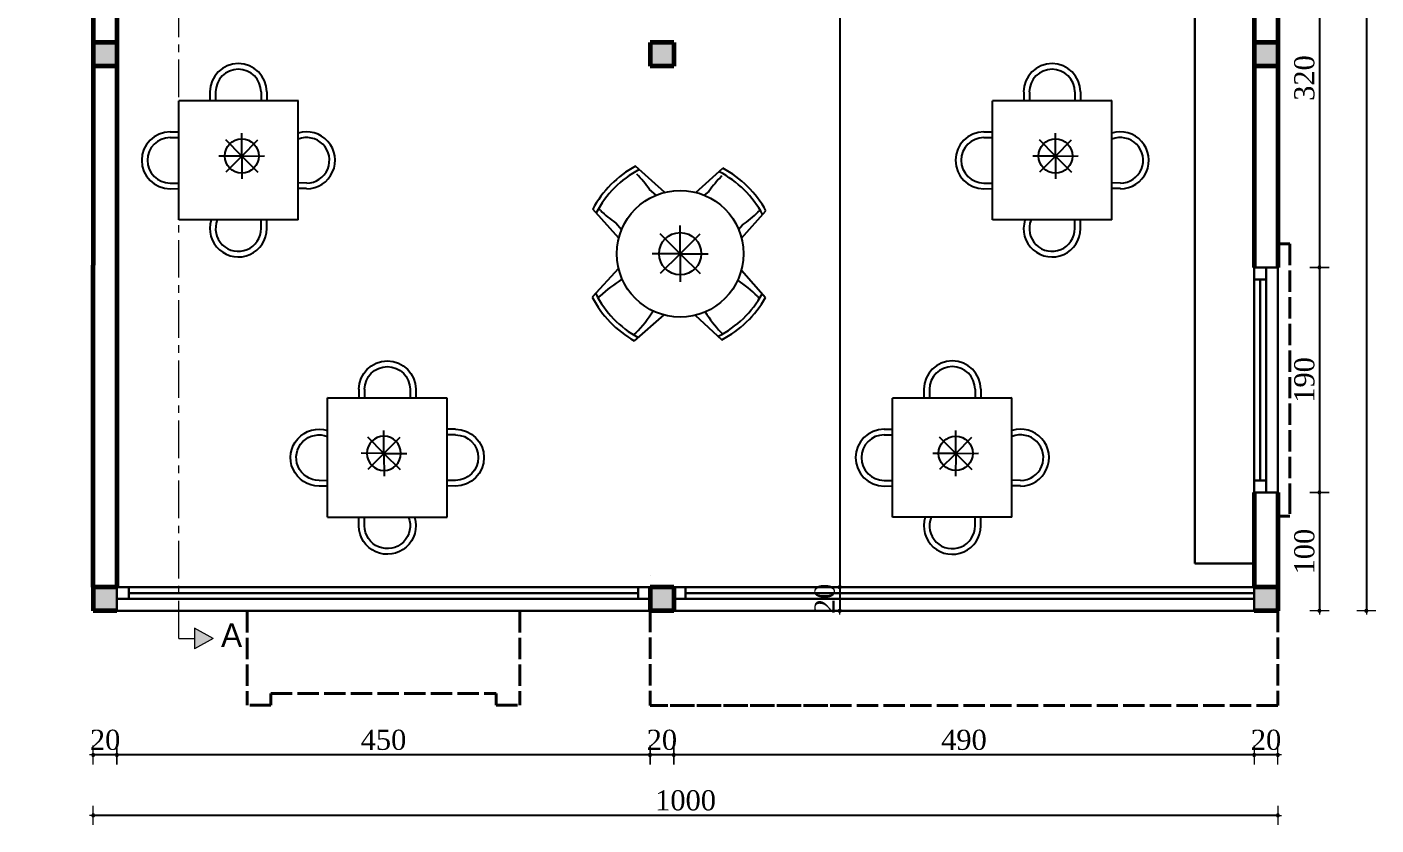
# Model space of a CAD drawing. Header units: millimetres. Extents: x -4146 to 23, y -2153 to 7365.
# Drawn here: x -1633 to -494, y -226 to 448 of the extents above; entities that cross this region are included whole.
import ezdxf

# ---------------------------------------------------------------- set-up
doc = ezdxf.new("R2010")
doc.units = ezdxf.units.MM
doc.linetypes.add('ACAD_ISO02W100', pattern=[15, 12, -3])
doc.linetypes.add('AXES', pattern=[50.8, 31.75, -6.35, 6.35, -6.35])
for name, color, linetype, lineweight in [('Calque1', 213, 'Continuous', 60), ('Cotation', 242, 'Continuous', 20), ('ecriture', 122, 'Continuous', 40), ('ESC', 111, 'Continuous', 40), ('fin', 73, 'Continuous', 20), ('HA', 8, 'Continuous', 20), ('minuiserue', 3, 'Continuous', 30), ('MUR', 6, 'Continuous', 60)]:
    doc.layers.add(name, color=color, linetype=linetype, lineweight=lineweight)
doc.layers.add('f-3', color=3, linetype='Continuous')
doc.styles.add('cotation', font='times.ttf', dxfattribs={"height": 17})
doc.dimstyles.new('ech-100', dxfattribs={"dimtxt": 17, "dimasz": 0.02, "dimexe": 1.25, "dimexo": 0.625, "dimgap": 4, "dimtad": 1, "dimdec": 0, "dimtxsty": 'cotation', "dimblk": 'cotation', "dimcen": 2, "dimse1": 1, "dimse2": 1, "dimadec": 0, "dimazin": 0, "dimtfac": 1, "dimtdec": 0, "dimtix": 1, "dimtmove": 0, "dimatfit": 3, "dimldrblk": 'cotation', "dimfxl": 1.25, "dimtolj": 1, "dimarcsym": 0})

# ---------------------------------------------------------------- blocks, each defined once
blk = doc.blocks.new('cotation')
at = {"layer": 'Cotation'}
h = blk.add_hatch(color=256, dxfattribs=at)
h.paths.add_polyline_path([(57.15, 0), (62.15, 0, 0.41421356), (0, 62.15), (0, 57.15, -0.41421356)])
h.paths.add_polyline_path([(0, -57.15), (0, -62.15, 0.41421356), (62.15, 0), (57.15, 0, -0.41421356)])
h.paths.add_polyline_path([(0, -62.15), (0, -57.15, -0.41421356), (-57.15, 0), (-62.15, 0, 0.41421356)])
h.paths.add_polyline_path([(0, 57.15), (0, 62.15, 0.41421356), (-62.15, 0), (-57.15, 0, -0.41421356)])
for p, q in [((-152.4, 0), (152.4, 0)), ((0, 406.4), (0, -406.4))]:
    blk.add_line(p, q, dxfattribs=at)
for radius, start, end in [(62.15, 0, 180), (62.15, 180, 0), (57.15, 0, 180), (57.15, 180, 0)]:
    blk.add_arc((0, 0), radius, start, end, dxfattribs=at)
blk = doc.blocks.new('*D57')
at = {"layer": 'Defpoints', "color": 0}
for p in [(-577, 564.8), (-577, 244.8), (-541.9, 244.8)]:
    blk.add_point(p, dxfattribs=at)
at = {"layer": 'HA', "color": 0, "lineweight": -2}
blk.add_line((-541.9, 564.8), (-541.9, 244.8), dxfattribs=at)
at = {"layer": 'HA', "color": 0, "lineweight": -2, "xscale": 0.02, "yscale": 0.02, "zscale": 0.02}
for p, rotation in [((-541.9, 564.8), 90), ((-541.9, 244.8), 270)]:
    blk.add_blockref('cotation', p, dxfattribs=dict(at, rotation=rotation))
at = {"layer": 'HA', "color": 0, "insert": (-554.6, 404.8), "char_height": 17, "attachment_point": 5, "rotation": 90, "style": 'cotation'}
blk.add_mtext('\\A1;320', dxfattribs=at)
blk = doc.blocks.new('*D58')
at = {"layer": 'Defpoints', "color": 0}
for p in [(-577, 244.8), (-577, 54.8), (-541.9, 54.8)]:
    blk.add_point(p, dxfattribs=at)
at = {"layer": 'HA', "color": 0, "lineweight": -2}
blk.add_line((-541.9, 244.8), (-541.9, 54.8), dxfattribs=at)
at = {"layer": 'HA', "color": 0, "lineweight": -2, "xscale": 0.02, "yscale": 0.02, "zscale": 0.02}
for p, rotation in [((-541.9, 244.8), 90), ((-541.9, 54.8), 270)]:
    blk.add_blockref('cotation', p, dxfattribs=dict(at, rotation=rotation))
at = {"layer": 'HA', "color": 0, "insert": (-554.6, 149.8), "char_height": 17, "attachment_point": 5, "rotation": 90, "style": 'cotation'}
blk.add_mtext('\\A1;190', dxfattribs=at)
blk = doc.blocks.new('*D59')
at = {"layer": 'Defpoints', "color": 0}
for p in [(-577, 54.8), (-577, -45.2), (-541.9, -45.2)]:
    blk.add_point(p, dxfattribs=at)
at = {"layer": 'HA', "color": 0, "lineweight": -2}
blk.add_line((-541.9, 54.8), (-541.9, -45.2), dxfattribs=at)
at = {"layer": 'HA', "color": 0, "lineweight": -2, "xscale": 0.02, "yscale": 0.02, "zscale": 0.02}
for p, rotation in [((-541.9, 54.8), 90), ((-541.9, -45.2), 270)]:
    blk.add_blockref('cotation', p, dxfattribs=dict(at, rotation=rotation))
at = {"layer": 'HA', "color": 0, "insert": (-554.6, 4.8), "char_height": 17, "attachment_point": 5, "rotation": 90, "style": 'cotation'}
blk.add_mtext('\\A1;100', dxfattribs=at)
blk = doc.blocks.new('*D60')
at = {"layer": 'Defpoints', "color": 0}
for p in [(-577, 1454.8), (-577, -45.2), (-502.3, -45.2)]:
    blk.add_point(p, dxfattribs=at)
at = {"layer": 'HA', "color": 0, "lineweight": -2}
blk.add_line((-502.3, 1454.8), (-502.3, -45.2), dxfattribs=at)
at = {"layer": 'HA', "color": 0, "lineweight": -2, "xscale": 0.02, "yscale": 0.02, "zscale": 0.02}
for p, rotation in [((-502.3, 1454.8), 90), ((-502.3, -45.2), 270)]:
    blk.add_blockref('cotation', p, dxfattribs=dict(at, rotation=rotation))
at = {"layer": 'HA', "color": 0, "insert": (-514.9, 815.8), "char_height": 17, "attachment_point": 5, "rotation": 90, "style": 'cotation'}
blk.add_mtext('\\A1;1500', dxfattribs=at)
blk = doc.blocks.new('*D61')
at = {"layer": 'Defpoints', "color": 0}
for p in [(-597, -45.2), (-577, -45.2), (-597, -167)]:
    blk.add_point(p, dxfattribs=at)
at = {"layer": 'HA', "color": 0, "lineweight": -2}
for p, q in [((-597, -167), (-597, -167)), ((-577, -167), (-597, -167)), ((-576.9, -167), (-576.9, -167))]:
    blk.add_line(p, q, dxfattribs=at)
at = {"layer": 'HA', "color": 0, "lineweight": -2, "xscale": 0.02, "yscale": 0.02, "zscale": 0.02}
blk.add_blockref('cotation', (-597, -167), dxfattribs=at)
at = {"layer": 'HA', "color": 0, "lineweight": -2, "xscale": 0.02, "yscale": 0.02, "zscale": 0.02, "rotation": 180}
blk.add_blockref('cotation', (-577, -167), dxfattribs=at)
at = {"layer": 'HA', "color": 0, "insert": (-587, -154.3), "char_height": 17, "attachment_point": 5, "style": 'cotation'}
blk.add_mtext('\\A1;20', dxfattribs=at)
blk = doc.blocks.new('*D62')
at = {"layer": 'Defpoints', "color": 0}
for p in [(-1087, -45.2), (-597, -45.2), (-1087, -167)]:
    blk.add_point(p, dxfattribs=at)
at = {"layer": 'HA', "color": 0, "lineweight": -2}
blk.add_line((-597, -167), (-1086.9, -167), dxfattribs=at)
at = {"layer": 'HA', "color": 0, "lineweight": -2, "xscale": 0.02, "yscale": 0.02, "zscale": 0.02, "rotation": 180}
blk.add_blockref('cotation', (-1087, -167), dxfattribs=at)
at = {"layer": 'HA', "color": 0, "lineweight": -2, "xscale": 0.02, "yscale": 0.02, "zscale": 0.02}
blk.add_blockref('cotation', (-597, -167), dxfattribs=at)
at = {"layer": 'HA', "color": 0, "insert": (-842, -154.3), "char_height": 17, "attachment_point": 5, "style": 'cotation'}
blk.add_mtext('\\A1;490', dxfattribs=at)
blk = doc.blocks.new('*D63')
at = {"layer": 'Defpoints', "color": 0}
for p in [(-1107, -45.2), (-1087, -45.2), (-1107, -167)]:
    blk.add_point(p, dxfattribs=at)
at = {"layer": 'HA', "color": 0, "lineweight": -2}
blk.add_line((-1087, -167), (-1106.9, -167), dxfattribs=at)
at = {"layer": 'HA', "color": 0, "lineweight": -2, "xscale": 0.02, "yscale": 0.02, "zscale": 0.02, "rotation": 180}
blk.add_blockref('cotation', (-1107, -167), dxfattribs=at)
at = {"layer": 'HA', "color": 0, "lineweight": -2, "xscale": 0.02, "yscale": 0.02, "zscale": 0.02}
blk.add_blockref('cotation', (-1087, -167), dxfattribs=at)
at = {"layer": 'HA', "color": 0, "insert": (-1097, -154.3), "char_height": 17, "attachment_point": 5, "style": 'cotation'}
blk.add_mtext('\\A1;20', dxfattribs=at)
blk = doc.blocks.new('*D64')
at = {"layer": 'Defpoints', "color": 0}
for p in [(-1557, -45.2), (-1107, -45.2), (-1557, -167)]:
    blk.add_point(p, dxfattribs=at)
at = {"layer": 'HA', "color": 0, "lineweight": -2}
blk.add_line((-1107, -167), (-1556.9, -167), dxfattribs=at)
at = {"layer": 'HA', "color": 0, "lineweight": -2, "xscale": 0.02, "yscale": 0.02, "zscale": 0.02, "rotation": 180}
blk.add_blockref('cotation', (-1557, -167), dxfattribs=at)
at = {"layer": 'HA', "color": 0, "lineweight": -2, "xscale": 0.02, "yscale": 0.02, "zscale": 0.02}
blk.add_blockref('cotation', (-1107, -167), dxfattribs=at)
at = {"layer": 'HA', "color": 0, "insert": (-1332, -154.3), "char_height": 17, "attachment_point": 5, "style": 'cotation'}
blk.add_mtext('\\A1;450', dxfattribs=at)
blk = doc.blocks.new('*D65')
at = {"layer": 'Defpoints', "color": 0}
for p in [(-1577, -45.2), (-1557, -45.2), (-1577, -167)]:
    blk.add_point(p, dxfattribs=at)
at = {"layer": 'HA', "color": 0, "lineweight": -2}
blk.add_line((-1557, -167), (-1576.9, -167), dxfattribs=at)
at = {"layer": 'HA', "color": 0, "lineweight": -2, "xscale": 0.02, "yscale": 0.02, "zscale": 0.02, "rotation": 180}
blk.add_blockref('cotation', (-1577, -167), dxfattribs=at)
at = {"layer": 'HA', "color": 0, "lineweight": -2, "xscale": 0.02, "yscale": 0.02, "zscale": 0.02}
blk.add_blockref('cotation', (-1557, -167), dxfattribs=at)
at = {"layer": 'HA', "color": 0, "insert": (-1567, -154.3), "char_height": 17, "attachment_point": 5, "style": 'cotation'}
blk.add_mtext('\\A1;20', dxfattribs=at)
blk = doc.blocks.new('*D66')
at = {"layer": 'Defpoints', "color": 0}
for p in [(-1577, -45.2), (-577, -45.2), (-1577, -218)]:
    blk.add_point(p, dxfattribs=at)
at = {"layer": 'HA', "color": 0, "lineweight": -2}
blk.add_line((-577, -218), (-1576.9, -218), dxfattribs=at)
at = {"layer": 'HA', "color": 0, "lineweight": -2, "xscale": 0.02, "yscale": 0.02, "zscale": 0.02, "rotation": 180}
blk.add_blockref('cotation', (-1577, -218), dxfattribs=at)
at = {"layer": 'HA', "color": 0, "lineweight": -2, "xscale": 0.02, "yscale": 0.02, "zscale": 0.02}
blk.add_blockref('cotation', (-577, -218), dxfattribs=at)
at = {"layer": 'HA', "color": 0, "insert": (-1077, -205.4), "char_height": 17, "attachment_point": 5, "style": 'cotation'}
blk.add_mtext('\\A1;1000', dxfattribs=at)
blk = doc.blocks.new('*D112')
at = {"layer": 'Defpoints', "color": 0}
for p in [(-946.9, 1054.8), (-946.9, -25.2), (-946.9, -25.2)]:
    blk.add_point(p, dxfattribs=at)
at = {"layer": 'HA', "color": 0, "lineweight": -2}
blk.add_line((-946.9, 1054.8), (-946.9, -25.2), dxfattribs=at)
at = {"layer": 'HA', "color": 0, "lineweight": -2, "xscale": 0.02, "yscale": 0.02, "zscale": 0.02}
for p, rotation in [((-946.9, 1054.8), 90), ((-946.9, -25.2), 270)]:
    blk.add_blockref('cotation', p, dxfattribs=dict(at, rotation=rotation))
at = {"layer": 'HA', "color": 0, "insert": (-959.5, 514.8), "char_height": 17, "attachment_point": 5, "rotation": 90, "style": 'cotation'}
blk.add_mtext('\\A1;1080', dxfattribs=at)
blk = doc.blocks.new('*D113')
at = {"layer": 'Defpoints', "color": 0}
for p in [(-946.9, -25.2), (-946.9, -45.2), (-946.9, -45.2)]:
    blk.add_point(p, dxfattribs=at)
at = {"layer": 'HA', "color": 0, "lineweight": -2}
for p, q in [((-946.9, -25.2), (-946.9, -25.2)), ((-946.9, -25.2), (-946.9, -45.2)), ((-946.9, -45.2), (-946.9, -45.3))]:
    blk.add_line(p, q, dxfattribs=at)
at = {"layer": 'HA', "color": 0, "lineweight": -2, "xscale": 0.02, "yscale": 0.02, "zscale": 0.02}
for p, rotation in [((-946.9, -25.2), 270), ((-946.9, -45.2), 90)]:
    blk.add_blockref('cotation', p, dxfattribs=dict(at, rotation=rotation))
at = {"layer": 'HA', "color": 0, "insert": (-959.5, -35.2), "char_height": 17, "attachment_point": 5, "rotation": 90, "style": 'cotation'}
blk.add_mtext('\\A1;20', dxfattribs=at)
blk = doc.blocks.new('T1')
at = {"layer": 'f-3'}
for p, q in [((-357.3, -86.8), (-286.1, -15.5)), ((-286.1, -15.5), (-357.3, -86.8)), ((-214.8, -86.8), (-286.1, -15.5)), ((-313.3, -32.4), (-308.1, -37.5)), ((-309.9, -29), (-304.7, -34.2)), ((-343.8, -63), (-338.7, -68.1)), ((-340.4, -59.6), (-335.3, -64.7)), ((-286.6, -82.2), (-286.6, -63)), ((-231.7, -59.6), (-236.9, -64.7)), ((-228.4, -63), (-233.5, -68.1)), ((-286.6, -82.2), (-300.2, -68.6)), ((-286.6, -82.2), (-273.1, -68.6)), ((-286.1, -158), (-357.3, -86.8)), ((-286.6, -82.2), (-305.8, -82.2)), ((-286.6, -82.2), (-300.2, -95.8)), ((-286.6, -82.2), (-273.1, -95.8)), ((-286.6, -82.2), (-286.6, -101.4)), ((-286.6, -82.2), (-267.4, -82.2)), ((-214.8, -86.8), (-286.1, -158)), ((-343.8, -110.5), (-338.6, -105.4)), ((-340.4, -113.9), (-335.2, -108.8)), ((-231.7, -114), (-236.8, -108.8)), ((-228.3, -110.6), (-233.4, -105.5)), ((-313.2, -141.1), (-308.1, -136)), ((-309.8, -144.5), (-304.7, -139.3))]:
    blk.add_line(p, q, dxfattribs=at)
blk.add_circle((-286.6, -82.2), 14.4, dxfattribs=at)
for centre, radius, start, end in [((-326.9, -46), 24, 45, 225), ((-245.3, -46), 24, 315, 152.4954), ((-326.9, -46), 19.2, 45, 225), ((-245.3, -46), 19.2, 315, 157.0729), ((-326.8, -127.5), 24, 135, 315), ((-245.3, -127.6), 24, 207.3318, 45), ((-326.8, -127.5), 19.2, 135, 315), ((-245.3, -127.6), 19.2, 202.7046, 45)]:
    blk.add_arc(centre, radius, start, end, dxfattribs=at)
blk = doc.blocks.new('T2')
at = {"layer": 'f-3'}
for p, q in [((-320.62, 308.23), (-340.6, 326.15)), ((-299.38, 308.2), (-281, 324.68)), ((-326.49, 306.29), (-331.01, 310.2)), ((-293.49, 306.23), (-290.39, 308.91)), ((-351.95, 276.9), (-369.69, 296.68)), ((-364.43, 296), (-365.66, 297.23)), ((-268.2, 277.02), (-251.53, 295.59)), ((-256.97, 294.71), (-255.74, 295.94)), ((-350.01, 282.77), (-353.92, 287.29)), ((-310.06, 266.34), (-310.06, 285.54)), ((-270.16, 282.91), (-267.48, 286)), ((-310.06, 266.34), (-323.63, 279.91)), ((-310.06, 266.34), (-296.48, 279.91)), ((-310.06, 266.34), (-329.26, 266.34)), ((-310.06, 266.34), (-323.63, 252.76)), ((-310.06, 266.34), (-296.48, 252.76)), ((-310.06, 266.34), (-310.06, 247.14)), ((-310.06, 266.34), (-290.86, 266.34)), ((-352.07, 256.29), (-370.06, 236.73)), ((-268.33, 255.14), (-251.9, 236.37)), ((-364.79, 237.35), (-366.04, 236.13)), ((-257.32, 237.31), (-256.11, 236.06)), ((-321.14, 224.58), (-341.33, 206.91)), ((-299.89, 224.35), (-281.72, 207.64)), ((-340.39, 212.33), (-341.63, 211.12)), ((-282.34, 212.91), (-281.12, 211.66))]:
    blk.add_line(p, q, dxfattribs=at)
for radius in [43.2, 14.4]:
    blk.add_circle((-310.06, 266.34), radius, dxfattribs=at)
for centre, radius, start, end in [((-305.63, 262.54), 72.59, 118.79816, 151.94483), ((-305.53, 262.44), 69.48, 117.89262, 152.72661), ((-315.24, 260.53), 69.48, 27.89262, 62.72661), ((-315.14, 260.62), 72.59, 28.79816, 61.94483), ((-393.4, 267.35), 75.69, 34.47793, 44.82625), ((-228, 266.07), 75.69, 135.17375, 145.52207), ((-311.07, 349.68), 75.69, 225.17375, 235.52207), ((-310.33, 348.39), 75.69, 304.47793, 314.82625), ((-312.1, 183.01), 75.69, 119.64265, 134.12053), ((-311.34, 184.29), 75.69, 44.46803, 57.64802), ((-305.58, 270.08), 72.59, 207.34945, 240.49612), ((-305.49, 270.18), 69.48, 206.56767, 241.40166), ((-315.17, 272.21), 69.48, 296.56767, 331.40166), ((-315.07, 272.11), 72.59, 297.34945, 330.49612), ((-393.41, 266.35), 75.69, 314.46803, 328.94591), ((-228, 265.6), 75.69, 210.94054, 224.12053)]:
    blk.add_arc(centre, radius, start, end, dxfattribs=at)

msp = doc.modelspace()

# ---------------------------------------------------------------- hatches: boundary and pattern name
at = {"layer": 'fin'}
h = msp.add_hatch(color=256, dxfattribs=at)
h.paths.add_polyline_path([(-1484.764, 1495.169), (-1484.764, 1472.828), (-1464.896, 1483.998)])
h.paths.add_polyline_path([(-1491.544, -59.95), (-1491.544, -77.249), (-1475.838, -68.599)])
h.paths.add_polyline_path([(-515.111, 645.862), (-525.652, 631.968), (-504.569, 631.968)])
h.paths.add_polyline_path([(-1621.257, 1107.021), (-1632.952, 1091.471), (-1609.563, 1091.471)])
at = {"layer": 'HA'}
h = msp.add_hatch(color=256, dxfattribs=at)
h.paths.add_polyline_path([(-576.966, 434.771), (-596.966, 434.771), (-596.966, 414.771), (-576.966, 414.771)])
h.paths.add_polyline_path([(-1106.966, 414.771), (-1086.966, 414.771), (-1086.966, 434.771), (-1106.966, 434.771)])
h.paths.add_polyline_path([(-1556.966, 414.771), (-1556.966, 434.771), (-1576.966, 434.771), (-1576.966, 414.771)])
h = msp.add_hatch(color=256, dxfattribs=at)
h.paths.add_polyline_path([(-596.966, -25.229), (-596.966, -45.229), (-576.966, -45.229), (-576.966, -25.229)])
h.paths.add_polyline_path([(-1086.966, -25.229), (-1106.966, -25.229), (-1106.966, -45.229), (-1086.966, -45.229)])
h.paths.add_polyline_path([(-1556.966, -25.229), (-1576.966, -25.229), (-1576.966, -45.229), (-1556.966, -45.229)])

# ---------------------------------------------------------------- linework, layer by layer
at = {"layer": 'Calque1'}
msp.add_line((-576.966, 329.771), (-576.966, 274.771), dxfattribs=at)
at = {"layer": 'ESC', "linetype": 'ACAD_ISO02W100', "lineweight": 40, "ltscale": 1.5}
for p, q in [((-576.966, 264.771), (-566.966, 264.771)), ((-566.966, 264.771), (-566.966, 54.771)), ((-566.966, 54.771), (-566.966, 34.771)), ((-566.966, 34.771), (-576.966, 34.771)), ((-1106.961, -45.229), (-1106.961, -125.229)), ((-576.966, -45.229), (-576.966, -125.229)), ((-1446.966, -45.611), (-1446.966, -125.031)), ((-1216.966, -45.611), (-1216.966, -125.031)), ((-1426.966, -125.031), (-1446.966, -125.031)), ((-1426.966, -115.031), (-1236.966, -115.031)), ((-1426.966, -125.031), (-1426.966, -115.031)), ((-1236.966, -125.031), (-1236.966, -115.031)), ((-1236.966, -125.031), (-1216.966, -125.031)), ((-576.966, -125.229), (-1106.961, -125.229)), ((-956.961, -125.229), (-1106.961, -125.229))]:
    msp.add_line(p, q, dxfattribs=at)
at = {"layer": 'fin', "linetype": 'AXES'}
for q in [(-1504.896, 1483.998), (-1491.544, -68.599)]:
    msp.add_line((-1504.896, -68.599), q, dxfattribs=at)
at = {"layer": 'fin'}
for p, q in [((-1475.838, -68.599), (-1491.544, -59.95)), ((-1491.544, -59.95), (-1491.544, -77.249)), ((-1475.838, -68.599), (-1491.544, -77.249))]:
    msp.add_line(p, q, dxfattribs=at)
at = {"layer": 'HA'}
msp.add_line((-1106.961, -15.229), (-1106.961, -15.229), dxfattribs=at)
at = {"layer": 'minuiserue'}
for p, q in [((-646.966, -5.229), (-646.966, 1054.771)), ((-596.966, 244.771), (-596.966, 54.771)), ((-576.966, 244.771), (-596.966, 244.771)), ((-586.966, 244.771), (-586.966, 54.771)), ((-586.966, 244.771), (-586.966, 234.771)), ((-576.966, 54.771), (-576.966, 244.771)), ((-586.966, 234.771), (-596.966, 234.771)), ((-591.966, 234.771), (-591.966, 64.771)), ((-586.966, 64.771), (-596.966, 64.771)), ((-586.966, 54.771), (-586.966, 64.771)), ((-576.966, 54.771), (-596.966, 54.771)), ((-596.966, -5.229), (-646.966, -5.229)), ((-1556.966, -25.229), (-1546.966, -25.229)), ((-1546.966, -25.229), (-1546.966, -35.229)), ((-1116.966, -30.229), (-1546.966, -30.229)), ((-1116.966, -25.229), (-1116.966, -35.229)), ((-1086.966, -25.229), (-1076.966, -25.229)), ((-1076.966, -25.229), (-1076.966, -35.229)), ((-596.966, -30.229), (-1076.966, -30.229)), ((-1106.966, -35.229), (-1556.966, -35.229)), ((-596.966, -35.229), (-1086.966, -35.229))]:
    msp.add_line(p, q, dxfattribs=at)
for points in [[(-1106.966, -45.229), (-1556.966, -45.229), (-1556.966, -25.229), (-1106.966, -25.229)], [(-596.966, -45.229), (-1086.966, -45.229), (-1086.966, -25.229), (-596.966, -25.229)]]:
    msp.add_lwpolyline(points, close=True, dxfattribs=at)
at = {"layer": 'MUR'}
for p, q in [((-1576.966, 1454.771), (-1576.966, 246.771)), ((-1556.966, 1114.771), (-1556.966, 246.771)), ((-596.966, 564.771), (-596.966, 244.771)), ((-576.966, 564.771), (-576.966, 244.771)), ((-1556.966, 434.771), (-1576.966, 434.771)), ((-1106.966, 434.771), (-1106.966, 414.771)), ((-1086.966, 434.771), (-1106.966, 434.771)), ((-1086.966, 434.771), (-1086.966, 414.771)), ((-576.966, 434.771), (-596.966, 434.771)), ((-1556.966, 414.771), (-1576.966, 414.771)), ((-1086.966, 414.771), (-1106.966, 414.771)), ((-576.966, 414.771), (-596.966, 414.771)), ((-576.966, 274.771), (-576.966, 254.771)), ((-576.966, 274.771), (-576.966, 254.771)), ((-1576.966, -25.229), (-1576.966, 246.771)), ((-1556.966, 246.771), (-1556.966, -25.229)), ((-596.966, 54.771), (-596.966, -25.229)), ((-576.966, 54.771), (-576.966, -25.229)), ((-1556.966, -25.229), (-1576.966, -25.229)), ((-1576.966, -25.229), (-1576.966, -45.229)), ((-1106.966, -25.229), (-1106.966, -45.229)), ((-1086.966, -25.229), (-1106.966, -25.229)), ((-1086.966, -25.229), (-1086.966, -45.229)), ((-576.966, -25.229), (-596.966, -25.229)), ((-576.966, -25.229), (-576.966, -45.229)), ((-1556.966, -45.229), (-1576.966, -45.229)), ((-1086.966, -45.229), (-1106.966, -45.229)), ((-576.966, -45.229), (-596.966, -45.229))]:
    msp.add_line(p, q, dxfattribs=at)

# ---------------------------------------------------------------- block references
at = {"layer": 'MUR', "rotation": 315}
for p in [(-1190.86, 194.416), (-503.938, 194.416), (-588.178, -56.731)]:
    msp.add_blockref('T1', p, dxfattribs=at)
at = {"layer": 'MUR', "xscale": 1.237538694828253, "yscale": 1.237538694828253, "zscale": 1.237538694828253}
msp.add_blockref('T2', (-697.847, -73.209), dxfattribs=at)
at = {"layer": 'MUR', "xscale": -1, "rotation": 45}
msp.add_blockref('T1', (-1592.411, -56.731), dxfattribs=at)

# ---------------------------------------------------------------- texts
at = {"layer": 'ecriture', "insert": (-1469.171, -55.794), "char_height": 20, "attachment_point": 1}
msp.add_mtext_dynamic_manual_height_columns('A', width=194.01183, gutter_width=12.5, heights=[0], dxfattribs=at)

# ---------------------------------------------------------------- dimensions: what is measured, and where the dimension line sits
at = {"layer": 'HA'}
dim = msp.add_linear_dim(base=(-502.279, -45.229), p1=(-576.966, 1454.771), p2=(-576.966, -45.229), angle=90, dimstyle='ech-100', dxfattribs=at)
dim.commit()
dim.dimension.update_dxf_attribs({"geometry": '*D60', "text_midpoint": (-502.279, 815.848), "dimtype": 160})
for base, p1, p2, picture, middle in [((-946.875, -25.229), (-946.875, 1054.771), (-946.875, -25.229), '*D112', (-959.522, 514.771)), ((-946.875, -45.229), (-946.875, -25.229), (-946.875, -45.229), '*D113', (-959.522, -35.229))]:
    dim = msp.add_linear_dim(base=base, p1=p1, p2=p2, angle=90, dimstyle='ech-100', override={"dimtmove": 1}, dxfattribs=at)
    dim.commit()
    dim.dimension.update_dxf_attribs({"geometry": picture, "text_midpoint": middle})
for base, p1, p2, picture, middle in [((-541.945, 244.771), (-576.966, 564.771), (-576.966, 244.771), '*D57', (-554.592, 404.771)), ((-541.945, 54.771), (-576.966, 244.771), (-576.966, 54.771), '*D58', (-554.617, 149.771)), ((-541.945, -45.229), (-576.966, 54.771), (-576.966, -45.229), '*D59', (-554.592, 4.771))]:
    dim = msp.add_linear_dim(base=base, p1=p1, p2=p2, angle=90, dimstyle='ech-100', dxfattribs=at)
    dim.commit()
    dim.dimension.update_dxf_attribs({"geometry": picture, "text_midpoint": middle})
for base, p1, p2, picture, middle in [((-1576.966, -166.965), (-1556.966, -45.229), (-1576.966, -45.229), '*D65', (-1566.966, -166.965)), ((-1106.966, -166.965), (-1086.966, -45.229), (-1106.966, -45.229), '*D63', (-1096.966, -166.965))]:
    dim = msp.add_linear_dim(base=base, p1=p1, p2=p2, dimstyle='ech-100', dxfattribs=at)
    dim.commit()
    dim.dimension.update_dxf_attribs({"geometry": picture, "text_midpoint": middle, "dimtype": 160})
for base, p1, p2, picture, middle in [((-1576.966, -218.038), (-576.966, -45.229), (-1576.966, -45.229), '*D66', (-1076.966, -205.391)), ((-1556.966, -166.965), (-1106.966, -45.229), (-1556.966, -45.229), '*D64', (-1331.966, -154.318)), ((-1086.966, -166.965), (-596.966, -45.229), (-1086.966, -45.229), '*D62', (-841.966, -154.293)), ((-596.966, -166.965), (-576.966, -45.229), (-596.966, -45.229), '*D61', (-586.966, -154.318))]:
    dim = msp.add_linear_dim(base=base, p1=p1, p2=p2, dimstyle='ech-100', dxfattribs=at)
    dim.commit()
    dim.dimension.update_dxf_attribs({"geometry": picture, "text_midpoint": middle})

doc.saveas('drawing.dxf')
